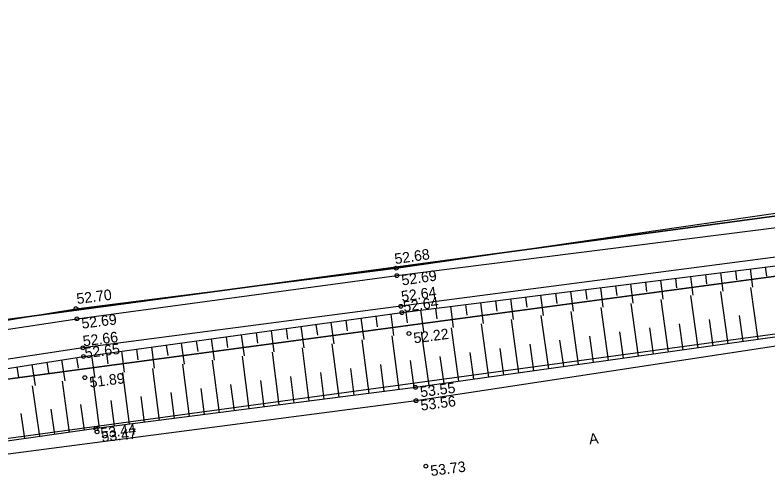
# Model space of a CAD drawing. Extents: x 638731 to 643862, y 6469287 to 6470072.
# Drawn here: x 640281.69 to 640331.54, y 6469702.3 to 6469733.53 of the extents above; entities that cross this region are included whole.
import ezdxf

# ---------------------------------------------------------------- set-up
doc = ezdxf.new("R2010")
doc.units = 0
for name, color, linetype in [('KORGUS-EH2000', 7, 'Continuous'), ('MOOTPIIR', 7, 'Continuous'), ('PIIR', 7, 'Continuous'), ('RELJEEF', 7, 'Continuous'), ('TEE', 7, 'Continuous')]:
    doc.layers.add(name, color=color, linetype=linetype)

msp = doc.modelspace()

# ---------------------------------------------------------------- linework, layer by layer
at = {"layer": 'KORGUS-EH2000'}
for centre in [(640306.927, 6469716.781), (640306.969, 6469716.283), (640307.227, 6469714.255), (640285.716, 6469714.097), (640307.295, 6469713.836), (640285.784, 6469713.429), (640307.766, 6469712.456), (640286.169, 6469711.505), (640286.223, 6469710.929), (640286.308, 6469709.53), (640308.205, 6469708.888), (640308.235, 6469708.003), (640287.048, 6469706.155), (640287.112, 6469705.94), (640308.887, 6469703.673)]:
    msp.add_circle(centre, 0.125, dxfattribs=at)
at = {"layer": 'MOOTPIIR'}
msp.add_lwpolyline([(640240.519, 6469699.987), (640423.793, 6469724.931), (640432.207, 6469626.297), (640259.655, 6469610.21)], close=True, dxfattribs=at)
at = {"layer": 'PIIR'}
msp.add_lwpolyline([(639977.91, 6469669.81), (640044.15, 6469678.99), (640077.08, 6469683.43), (640127.4, 6469690.17), (640144.13, 6469692.05), (640161.68, 6469693.42), (640244.76, 6469704.55), (640459.07, 6469733.26), (640564.74, 6469748.39), (640575.43, 6469749.98), (640978.08, 6469807.65), (641103.15, 6469825.14), (641258.87, 6469846.38), (641367.4, 6469861)], dxfattribs=at)
for points in [[(640240.76, 6469770.27), (640428.34, 6469786.74), (640444.2, 6469796.25), (640441.12, 6469734.93), (640248.51, 6469709), (640243.25, 6469708.29), (640237.36, 6469722.96), (640235.47, 6469770)], [(640248.51, 6469709), (640441.12, 6469734.93), (640565.76, 6469752.51), (640564.74, 6469748.39), (640459.07, 6469733.26), (640244.76, 6469704.55), (640243.25, 6469708.29)]]:
    msp.add_lwpolyline(points, close=True, dxfattribs=at)
at = {"layer": 'RELJEEF'}
for p, q in [((640331.364, 6469716.856), (640331.44, 6469716.257)), ((640327.395, 6469716.358), (640327.473, 6469715.74)), ((640328.388, 6469716.482), (640328.542, 6469715.256)), ((640329.38, 6469716.607), (640329.456, 6469715.998)), ((640330.372, 6469716.731), (640330.524, 6469715.524)), ((640323.427, 6469715.86), (640323.506, 6469715.224)), ((640324.419, 6469715.984), (640324.577, 6469714.722)), ((640325.411, 6469716.109), (640325.49, 6469715.482)), ((640326.403, 6469716.233), (640326.559, 6469714.989)), ((640319.458, 6469715.362), (640319.54, 6469714.708)), ((640320.45, 6469715.486), (640320.613, 6469714.188)), ((640321.442, 6469715.611), (640321.523, 6469714.966)), ((640322.434, 6469715.735), (640322.595, 6469714.455)), ((640330.887, 6469712.056), (640330.405, 6469715.508)), ((640315.489, 6469714.864), (640315.573, 6469714.192)), ((640316.481, 6469714.989), (640316.649, 6469713.653)), ((640317.473, 6469715.113), (640317.556, 6469714.45)), ((640318.466, 6469715.238), (640318.631, 6469713.921)), ((640326.925, 6469711.503), (640326.44, 6469714.973)), ((640328.906, 6469711.779), (640328.423, 6469715.24)), ((640311.52, 6469714.366), (640311.607, 6469713.676)), ((640312.512, 6469714.491), (640312.684, 6469713.119)), ((640313.504, 6469714.615), (640313.59, 6469713.934)), ((640314.497, 6469714.74), (640314.666, 6469713.386)), ((640322.964, 6469710.949), (640322.476, 6469714.439)), ((640324.944, 6469711.226), (640324.458, 6469714.706)), ((640307.551, 6469713.868), (640307.64, 6469713.16)), ((640308.543, 6469713.993), (640308.72, 6469712.585)), ((640309.536, 6469714.117), (640309.623, 6469713.418)), ((640310.528, 6469714.242), (640310.702, 6469712.852)), ((640319.002, 6469710.396), (640318.512, 6469713.905)), ((640320.983, 6469710.673), (640320.494, 6469714.172)), ((640303.588, 6469713.325), (640303.686, 6469712.619)), ((640304.579, 6469713.461), (640304.774, 6469712.048)), ((640305.569, 6469713.598), (640305.667, 6469712.891)), ((640306.56, 6469713.735), (640306.755, 6469712.318)), ((640315.041, 6469709.843), (640314.548, 6469713.37)), ((640317.021, 6469710.119), (640316.53, 6469713.637)), ((640327.916, 6469711.641), (640327.674, 6469713.374)), ((640329.896, 6469711.918), (640329.655, 6469713.646)), ((640299.626, 6469712.778), (640299.723, 6469712.075)), ((640300.616, 6469712.915), (640300.81, 6469711.508)), ((640301.607, 6469713.051), (640301.704, 6469712.347)), ((640302.598, 6469713.188), (640302.792, 6469711.778)), ((640311.079, 6469709.289), (640310.584, 6469712.836)), ((640313.06, 6469709.566), (640312.566, 6469713.103)), ((640323.954, 6469711.088), (640323.711, 6469712.83)), ((640325.935, 6469711.364), (640325.692, 6469713.102)), ((640296.654, 6469712.368), (640296.847, 6469710.967)), ((640297.644, 6469712.505), (640297.741, 6469711.803)), ((640298.635, 6469712.641), (640298.829, 6469711.237)), ((640307.116, 6469708.747), (640306.656, 6469712.305)), ((640309.098, 6469709.013), (640308.602, 6469712.569)), ((640319.993, 6469710.534), (640319.748, 6469712.286)), ((640321.973, 6469710.811), (640321.729, 6469712.558)), ((640292.691, 6469711.821), (640292.884, 6469710.427)), ((640293.682, 6469711.958), (640293.778, 6469711.26)), ((640294.673, 6469712.095), (640294.865, 6469710.697)), ((640295.663, 6469712.231), (640295.76, 6469711.532)), ((640305.132, 6469708.491), (640304.675, 6469712.034)), ((640318.012, 6469710.258), (640317.766, 6469712.014)), ((640289.72, 6469711.411), (640289.815, 6469710.716)), ((640290.71, 6469711.548), (640290.902, 6469710.156)), ((640291.701, 6469711.685), (640291.797, 6469710.988)), ((640301.165, 6469707.979), (640300.711, 6469711.494)), ((640303.149, 6469708.235), (640302.693, 6469711.764)), ((640314.05, 6469709.704), (640313.804, 6469711.471)), ((640316.031, 6469709.981), (640315.785, 6469711.742)), ((640285.758, 6469710.856), (640285.866, 6469710.167)), ((640286.748, 6469711.001), (640286.939, 6469709.616)), ((640287.738, 6469711.138), (640287.834, 6469710.445)), ((640288.729, 6469711.275), (640288.92, 6469709.886)), ((640297.198, 6469707.466), (640296.748, 6469710.954)), ((640299.182, 6469707.722), (640298.73, 6469711.224)), ((640310.089, 6469709.151), (640309.841, 6469710.927)), ((640312.069, 6469709.428), (640311.822, 6469711.199)), ((640282.794, 6469710.393), (640283.011, 6469709.008)), ((640283.782, 6469710.547), (640283.89, 6469709.856)), ((640284.77, 6469710.702), (640284.986, 6469709.321)), ((640293.231, 6469706.954), (640292.784, 6469710.413)), ((640295.215, 6469707.21), (640294.766, 6469710.683)), ((640306.124, 6469708.619), (640305.895, 6469710.394)), ((640308.108, 6469708.875), (640307.878, 6469710.658)), ((640281.806, 6469710.238), (640281.915, 6469709.545)), ((640289.264, 6469706.441), (640288.821, 6469709.873)), ((640291.248, 6469706.698), (640290.803, 6469710.143)), ((640302.157, 6469708.107), (640301.93, 6469709.868)), ((640304.141, 6469708.363), (640303.912, 6469710.131)), ((640285.3, 6469705.91), (640284.824, 6469709.295)), ((640287.281, 6469706.185), (640286.839, 6469709.602)), ((640298.19, 6469707.594), (640297.964, 6469709.342)), ((640300.174, 6469707.851), (640299.947, 6469709.605)), ((640283.319, 6469705.631), (640282.849, 6469708.983)), ((640294.223, 6469707.082), (640293.999, 6469708.815)), ((640296.207, 6469707.338), (640295.982, 6469709.078)), ((640290.256, 6469706.569), (640290.034, 6469708.289)), ((640292.24, 6469706.826), (640292.017, 6469708.552)), ((640288.273, 6469706.313), (640288.051, 6469708.025)), ((640284.31, 6469705.77), (640284.073, 6469707.455)), ((640286.29, 6469706.049), (640286.051, 6469707.75)), ((640282.329, 6469705.492), (640282.095, 6469707.159))]:
    msp.add_line(p, q, dxfattribs=at)
for points in [[(640260.519, 6469702.609), (640258.713, 6469704.482), (640259.79, 6469706.08), (640260.23, 6469706.411), (640263.875, 6469707.116), (640277.643, 6469709.587), (640286.223, 6469710.929), (640307.295, 6469713.836), (640333.621, 6469717.139), (640359.402, 6469720.418), (640381.284, 6469723.146), (640385.508, 6469721.118)], [(640385.508, 6469721.118), (640384.813, 6469719.07), (640360.2, 6469715.754), (640334.509, 6469712.562), (640308.205, 6469708.888), (640287.048, 6469706.155), (640277.429, 6469704.804), (640260.519, 6469702.609), (640260.382, 6469702.591)]]:
    msp.add_lwpolyline(points, dxfattribs=at)
at = {"layer": 'TEE'}
for p, q in [((640306.969, 6469716.283), (640332.461, 6469719.513)), ((640333.424, 6469717.699), (640307.227, 6469714.255)), ((640285.784, 6469713.429), (640306.969, 6469716.283)), ((640307.227, 6469714.255), (640286.169, 6469711.505)), ((640277.412, 6469712.161), (640285.784, 6469713.429)), ((640286.169, 6469711.505), (640277.526, 6469710.19))]:
    msp.add_line(p, q, dxfattribs=at)
for points in [[(640230.821, 6469705.374), (640232.042, 6469705.476), (640243.531, 6469706.732), (640255.857, 6469708.828), (640262.372, 6469709.748), (640263.305, 6469710.633), (640277.382, 6469712.724), (640285.716, 6469714.097), (640306.927, 6469716.781), (640334.615, 6469720.802), (640359.007, 6469724.049), (640385.64, 6469728.848), (640389.684, 6469730.097), (640390.381, 6469728.113), (640390.573, 6469727.472)], [(640385.766, 6469724.633), (640386.826, 6469721.312), (640386.881, 6469719.87), (640385.081, 6469718.496), (640360.481, 6469715.001), (640343.944, 6469713.039), (640334.523, 6469711.997), (640308.235, 6469708.003), (640277.319, 6469703.965), (640252.055, 6469700.721), (640232.38, 6469697.987)]]:
    msp.add_lwpolyline(points, dxfattribs=at)

# ---------------------------------------------------------------- texts
at = {"layer": 'KORGUS-EH2000'}
for s, rotation, p in [(' 52.68', 8.263, (640306.606, 6469717.003)), (' 52.69', 8.263, (640307.07, 6469715.59)), (' 52.70', 7.2118, (640285.54, 6469714.37)), (' 52.64', 7.4895, (640307.042, 6469714.529)), (' 52.64', 7.4895, (640307.175, 6469713.845)), (' 52.69', 7.2118, (640285.872, 6469712.735)), (' 52.22', 7.4895, (640307.857, 6469711.762)), (' 52.66', 7.2118, (640285.958, 6469711.567)), (' 52.65', 7.2118, (640286.082, 6469710.78)), (' 51.89', 7.2118, (640286.396, 6469708.836)), (' 53.55', 7.4895, (640308.296, 6469708.194)), (' 53.56', 7.4895, (640308.326, 6469707.309)), (' 53.44', 7.2118, (640287.136, 6469705.461)), (' 53.47', 5.5782, (640287.18, 6469705.243)), (' 53.73', 7.4468, (640308.978, 6469702.979))]:
    msp.add_text(s, height=0.7, rotation=rotation, dxfattribs=at).set_placement(p)
at = {"layer": 'TEE'}
msp.add_text('A', height=0.7, rotation=7.047, dxfattribs=at).set_placement((640319.728, 6469705.11))

doc.saveas('drawing.dxf')
